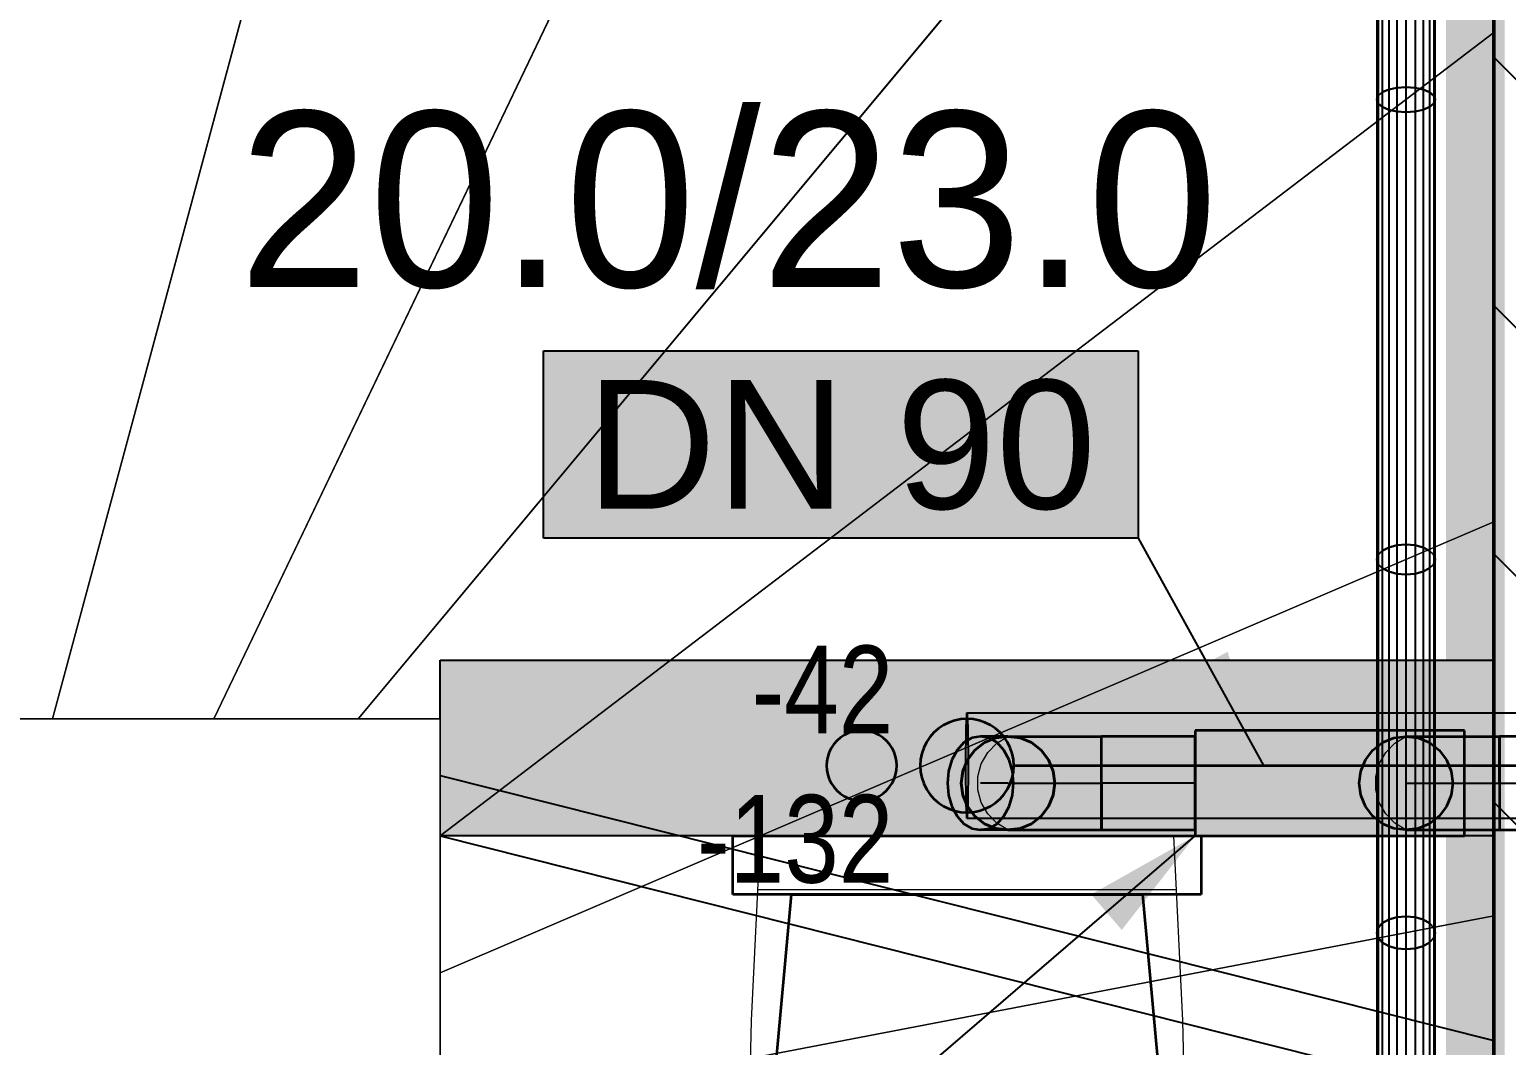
# Model space of a CAD drawing. Extents: x 0 to 756, y -25 to 420.
# Drawn here: x 231.59 to 256.82, y 93.5 to 110.85 of the extents above; entities that cross this region are included whole.
import ezdxf
from ezdxf.lldxf.tags import DXFTag

# ---------------------------------------------------------------- set-up
doc = ezdxf.new("R2010")
doc.units = 0
doc.linetypes.add('_Hiddenline_', pattern=[3, 2, -1])
doc.layers.get('0').update_dxf_attribs({"lineweight": 25})
for name, color, linetype, lineweight in [('A_Innenwand', 7, 'Continuous', 25), ('DESIGN', 7, 'Continuous', 18), ('L_Text', 7, 'Continuous', 25), ('SANIT_R', 7, 'Continuous', 25), ('Standard', 7, 'Continuous', 25), ('TREPPE', 7, 'Continuous', 13), ('WAND_HOLZ_NICHT_TRAGEND', 7, 'Continuous', 13), ('X_Text', 7, 'Continuous', 25)]:
    doc.layers.add(name, color=color, linetype=linetype, lineweight=lineweight)
for name, color, linetype, lineweight, true_color in [('BOLZEN', 7, 'Continuous', 25, 0xcc0000), ('H_Heizung', 1, 'Continuous', 25, 0xff0000), ('L_Abluft', 2, 'Continuous', 35, 0xffff00), ('L_Fortluft', 7, 'Continuous', 35, 0x993300), ('L_Zuluft', 6, 'Continuous', 35, 0xff00ff), ('S_Einrichtung', 7, 'Continuous', 35, 0x9dff9d), ('S_Kaltwasser', 3, 'Continuous', 35, 0x00ff00), ('S_Schmutzwasser', 7, 'Continuous', 35, 0x808040)]:
    doc.layers.add(name, color=color, linetype=linetype, lineweight=lineweight, true_color=true_color)
doc.styles.get("Standard").update_dxf_attribs({"font": 'arial.ttf'})
tags = doc.linetypes.add('STRICHPUNKT2', pattern=[12.7, 6.35, -3.175, 0, -3.175]).pattern_tags.tags
tags[10:11] = [DXFTag(74, 4), DXFTag(75, 0), DXFTag(340, '0'), DXFTag(46, 0.0), DXFTag(50, 0.0), DXFTag(44, 0.0), DXFTag(45, 0.0)]
tags[8:9] = [DXFTag(74, 4), DXFTag(75, 0), DXFTag(340, '0'), DXFTag(46, 0.0), DXFTag(50, 0.0), DXFTag(44, 0.0), DXFTag(45, 0.0)]
tags[6:7] = [DXFTag(74, 4), DXFTag(75, 0), DXFTag(340, '0'), DXFTag(46, 0.0), DXFTag(50, 0.0), DXFTag(44, 0.0), DXFTag(45, 0.0)]
tags[4:5] = [DXFTag(74, 4), DXFTag(75, 0), DXFTag(340, '0'), DXFTag(46, 0.0), DXFTag(50, 0.0), DXFTag(44, 0.0), DXFTag(45, 0.0)]

# ---------------------------------------------------------------- blocks, each defined once
blk = doc.blocks.new('Referenz-A0T78P30OY')
at = {"layer": 'BOLZEN', "color": 0, "lineweight": -2}
for p, q in [((238.607, 99.078), (238.607, 100.078)), ((238.607, 100.078), (256.607, 100.078)), ((256.607, 100.078), (256.607, 97.078)), ((256.607, 97.078), (238.607, 97.078))]:
    blk.add_line(p, q, dxfattribs=at)
at = {"layer": 'DESIGN', "color": 0, "lineweight": -2}
for points in [[(244.079, 97.078), (238.607, 97.078), (238.607, 100.078)], [(244.079, 97.078), (244.079, 100.078), (238.607, 100.078)], [(244.079, 100.078), (238.607, 100.078), (238.607, 100.078)], [(247.553, 97.078), (244.079, 97.078), (244.079, 100.078)], [(247.553, 97.078), (247.553, 100.078), (244.079, 100.078)], [(247.553, 100.078), (244.079, 100.078), (244.079, 100.078)], [(247.553, 97.078), (247.607, 97.078), (247.553, 100.078)], [(247.607, 97.078), (247.607, 100.078), (247.553, 100.078)], [(247.607, 100.078), (247.553, 100.078), (247.553, 100.078)], [(256.607, 97.078), (247.607, 97.078), (247.607, 100.078)], [(256.607, 97.078), (256.607, 100.078), (247.607, 100.078)], [(256.607, 100.078), (247.607, 100.078), (247.607, 100.078)], [(238.607, 97.078), (244.079, 97.078), (238.607, 97.078)], [(247.553, 97.078), (247.553, 97.078), (244.079, 97.078)], [(256.607, 97.078), (256.607, 97.078), (247.607, 97.078)]]:
    blk.add_solid(points, dxfattribs=at)
at = {"layer": 'SANIT_R', "color": 0, "lineweight": 13}
for p, q in [((243.927, 93.922), (244.079, 97.078)), ((251.135, 97.078), (244.079, 97.078)), ((251.135, 97.078), (251.288, 93.922)), ((244.035, 96.159), (245.969, 96.16)), ((245.969, 96.16), (247.607, 96.16)), ((247.607, 96.16), (249.245, 96.16)), ((249.245, 96.16), (251.179, 96.159)), ((243.847, 91.049), (243.927, 93.922)), ((251.288, 93.922), (251.367, 91.049))]:
    blk.add_line(p, q, dxfattribs=at)
at = {"layer": 'Standard', "color": 0, "lineweight": -2}
for p, q in [((254.813, 113.81), (254.813, 109.831)), ((254.953, 113.837), (254.953, 109.861)), ((255.107, 113.846), (255.107, 109.871)), ((255.262, 113.837), (255.262, 109.861)), ((255.401, 113.81), (255.401, 109.831)), ((254.607, 113.655), (254.607, 109.658)), ((254.632, 113.714), (254.632, 109.724)), ((254.632, 113.596), (254.632, 109.592)), ((254.703, 113.767), (254.703, 109.783)), ((255.512, 113.767), (255.512, 109.783)), ((255.583, 113.714), (255.583, 109.724)), ((255.583, 113.596), (255.583, 109.592)), ((255.607, 109.658), (255.607, 113.655)), ((254.703, 113.543), (254.703, 109.533)), ((254.813, 113.5), (254.813, 109.485)), ((254.953, 113.473), (254.953, 109.455)), ((255.107, 113.464), (255.107, 109.445)), ((255.262, 113.473), (255.262, 109.455)), ((255.401, 113.5), (255.401, 109.485)), ((255.512, 113.543), (255.512, 109.533)), ((254.632, 109.724), (254.703, 109.783)), ((254.703, 109.783), (254.632, 109.724)), ((254.703, 109.783), (254.813, 109.831)), ((254.813, 109.831), (254.703, 109.783)), ((254.703, 109.783), (254.703, 101.95)), ((254.813, 109.831), (254.953, 109.861)), ((254.953, 109.861), (254.813, 109.831)), ((254.813, 109.831), (254.813, 102.007)), ((254.953, 109.861), (255.107, 109.871)), ((255.107, 109.871), (254.953, 109.861)), ((254.953, 109.861), (254.953, 102.043)), ((255.107, 109.871), (255.262, 109.861)), ((255.107, 109.871), (255.107, 102.055)), ((255.262, 109.861), (255.107, 109.871)), ((255.262, 109.861), (255.401, 109.831)), ((255.262, 109.861), (255.262, 102.043)), ((255.401, 109.831), (255.262, 109.861)), ((255.401, 109.831), (255.512, 109.783)), ((255.401, 109.831), (255.401, 102.007)), ((255.512, 109.783), (255.401, 109.831)), ((255.512, 109.783), (255.583, 109.724)), ((255.512, 109.783), (255.512, 101.95)), ((255.583, 109.724), (255.512, 109.783)), ((254.607, 109.658), (254.632, 109.724)), ((254.632, 109.724), (254.607, 109.658)), ((254.607, 109.658), (254.632, 109.592)), ((254.607, 109.658), (254.607, 101.8)), ((254.632, 109.592), (254.607, 109.658)), ((254.632, 109.724), (254.632, 101.879)), ((254.632, 109.592), (254.703, 109.533)), ((254.703, 109.533), (254.632, 109.592)), ((254.632, 109.592), (254.632, 101.721)), ((254.703, 109.533), (254.813, 109.485)), ((254.813, 109.485), (254.703, 109.533)), ((254.703, 109.533), (254.703, 101.65)), ((255.401, 109.485), (255.512, 109.533)), ((255.512, 109.533), (255.401, 109.485)), ((255.512, 109.533), (255.583, 109.592)), ((255.583, 109.592), (255.512, 109.533)), ((255.512, 109.533), (255.512, 101.65)), ((255.583, 109.724), (255.607, 109.658)), ((255.583, 109.724), (255.583, 101.879)), ((255.607, 109.658), (255.583, 109.724)), ((255.583, 109.592), (255.607, 109.658)), ((255.607, 109.658), (255.583, 109.592)), ((255.583, 109.592), (255.583, 101.721)), ((255.607, 101.8), (255.607, 109.658)), ((254.813, 109.485), (254.953, 109.455)), ((254.953, 109.455), (254.813, 109.485)), ((254.813, 109.485), (254.813, 101.594)), ((254.953, 109.455), (255.107, 109.445)), ((255.107, 109.445), (254.953, 109.455)), ((254.953, 109.455), (254.953, 101.557)), ((255.107, 109.445), (255.262, 109.455)), ((255.262, 109.455), (255.107, 109.445)), ((255.107, 109.445), (255.107, 101.545)), ((255.262, 109.455), (255.401, 109.485)), ((255.401, 109.485), (255.262, 109.455)), ((255.262, 109.455), (255.262, 101.557)), ((255.401, 109.485), (255.401, 101.594)), ((254.632, 101.879), (254.703, 101.95)), ((254.703, 101.95), (254.632, 101.879)), ((254.703, 101.95), (254.813, 102.007)), ((254.813, 102.007), (254.703, 101.95)), ((254.703, 101.95), (254.703, 95.587)), ((254.813, 102.007), (254.953, 102.043)), ((254.953, 102.043), (254.813, 102.007)), ((254.813, 102.007), (254.813, 95.649)), ((254.953, 102.043), (255.107, 102.055)), ((255.107, 102.055), (254.953, 102.043)), ((254.953, 102.043), (254.953, 95.688)), ((255.107, 102.055), (255.262, 102.043)), ((255.107, 102.055), (255.107, 95.702)), ((255.262, 102.043), (255.107, 102.055)), ((255.262, 102.043), (255.401, 102.007)), ((255.262, 102.043), (255.262, 95.688)), ((255.401, 102.007), (255.262, 102.043)), ((255.401, 102.007), (255.512, 101.95)), ((255.401, 102.007), (255.401, 95.649)), ((255.512, 101.95), (255.401, 102.007)), ((255.512, 101.95), (255.583, 101.879)), ((255.512, 101.95), (255.512, 95.587)), ((255.583, 101.879), (255.512, 101.95)), ((254.607, 101.8), (254.632, 101.879)), ((254.632, 101.879), (254.607, 101.8)), ((254.607, 101.8), (254.632, 101.721)), ((254.607, 101.8), (254.607, 95.422)), ((254.632, 101.721), (254.607, 101.8)), ((254.632, 101.879), (254.632, 95.508)), ((254.632, 101.721), (254.703, 101.65)), ((254.703, 101.65), (254.632, 101.721)), ((254.632, 101.721), (254.632, 95.335)), ((255.512, 101.65), (255.583, 101.721)), ((255.583, 101.721), (255.512, 101.65)), ((255.583, 101.879), (255.607, 101.8)), ((255.583, 101.879), (255.583, 95.508)), ((255.607, 101.8), (255.583, 101.879)), ((255.583, 101.721), (255.607, 101.8)), ((255.607, 101.8), (255.583, 101.721)), ((255.583, 101.721), (255.583, 95.335)), ((255.607, 95.422), (255.607, 101.8)), ((254.703, 101.65), (254.813, 101.594)), ((254.813, 101.594), (254.703, 101.65)), ((254.703, 101.65), (254.703, 95.257)), ((254.813, 101.594), (254.953, 101.557)), ((254.953, 101.557), (254.813, 101.594)), ((254.813, 101.594), (254.813, 95.195)), ((254.953, 101.557), (255.107, 101.545)), ((255.107, 101.545), (254.953, 101.557)), ((254.953, 101.557), (254.953, 95.155)), ((255.107, 101.545), (255.262, 101.557)), ((255.262, 101.557), (255.107, 101.545)), ((255.107, 101.545), (255.107, 95.141)), ((255.262, 101.557), (255.401, 101.594)), ((255.401, 101.594), (255.262, 101.557)), ((255.262, 101.557), (255.262, 95.155)), ((255.401, 101.594), (255.512, 101.65)), ((255.512, 101.65), (255.401, 101.594)), ((255.401, 101.594), (255.401, 95.195)), ((255.512, 101.65), (255.512, 95.257)), ((254.703, 95.587), (254.813, 95.649)), ((254.813, 95.649), (254.703, 95.587)), ((254.813, 95.649), (254.953, 95.688)), ((254.953, 95.688), (254.813, 95.649)), ((254.813, 95.649), (254.813, 89.64)), ((254.953, 95.688), (255.107, 95.702)), ((255.107, 95.702), (254.953, 95.688)), ((254.953, 95.688), (254.953, 89.684)), ((255.107, 95.702), (255.262, 95.688)), ((255.107, 95.702), (255.107, 89.7)), ((255.262, 95.688), (255.107, 95.702)), ((255.262, 95.688), (255.401, 95.649)), ((255.262, 95.688), (255.262, 89.684)), ((255.401, 95.649), (255.262, 95.688)), ((255.401, 95.649), (255.512, 95.587)), ((255.401, 95.649), (255.401, 89.64)), ((255.512, 95.587), (255.401, 95.649)), ((254.607, 95.422), (254.632, 95.508)), ((254.632, 95.508), (254.607, 95.422)), ((254.607, 95.422), (254.632, 95.335)), ((254.607, 95.422), (254.607, 89.386)), ((254.632, 95.335), (254.607, 95.422)), ((254.632, 95.508), (254.703, 95.587)), ((254.703, 95.587), (254.632, 95.508)), ((254.632, 95.508), (254.632, 89.483)), ((254.703, 95.587), (254.703, 89.57)), ((255.512, 95.587), (255.583, 95.508)), ((255.512, 95.587), (255.512, 89.57)), ((255.583, 95.508), (255.512, 95.587)), ((255.583, 95.508), (255.607, 95.422)), ((255.583, 95.508), (255.583, 89.483)), ((255.607, 95.422), (255.583, 95.508)), ((255.583, 95.335), (255.607, 95.422)), ((255.607, 95.422), (255.583, 95.335)), ((255.607, 89.386), (255.607, 95.422)), ((254.632, 95.335), (254.703, 95.257)), ((254.703, 95.257), (254.632, 95.335)), ((254.632, 95.335), (254.632, 89.289)), ((254.703, 95.257), (254.813, 95.195)), ((254.813, 95.195), (254.703, 95.257)), ((254.703, 95.257), (254.703, 89.201)), ((254.813, 95.195), (254.953, 95.155)), ((254.953, 95.155), (254.813, 95.195)), ((254.813, 95.195), (254.813, 89.132)), ((254.953, 95.155), (255.107, 95.141)), ((255.107, 95.141), (254.953, 95.155)), ((254.953, 95.155), (254.953, 89.087)), ((255.107, 95.141), (255.262, 95.155)), ((255.262, 95.155), (255.107, 95.141)), ((255.107, 95.141), (255.107, 89.072)), ((255.262, 95.155), (255.401, 95.195)), ((255.401, 95.195), (255.262, 95.155)), ((255.262, 95.155), (255.262, 89.087)), ((255.401, 95.195), (255.512, 95.257)), ((255.512, 95.257), (255.401, 95.195)), ((255.401, 95.195), (255.401, 89.132)), ((255.512, 95.257), (255.583, 95.335)), ((255.583, 95.335), (255.512, 95.257)), ((255.512, 95.257), (255.512, 89.201)), ((255.583, 95.335), (255.583, 89.289))]:
    blk.add_line(p, q, dxfattribs=at)
at = {"layer": 'TREPPE', "color": 0}
for p, q in [((236.834, 117.078), (231.981, 99.078)), ((231.981, 99.078), (236.834, 117.078)), ((231.981, 99.078), (236.834, 117.078)), ((236.834, 117.078), (231.981, 99.078)), ((243.359, 117.078), (234.74, 99.078)), ((234.74, 99.078), (243.359, 117.078)), ((234.74, 99.078), (243.359, 117.078)), ((243.359, 117.078), (234.74, 99.078)), ((252.212, 117.078), (237.207, 99.078)), ((237.207, 99.078), (252.212, 117.078)), ((237.207, 99.078), (252.212, 117.078)), ((252.212, 117.078), (237.207, 99.078)), ((256.607, 110.802), (256.607, 117.078)), ((256.607, 117.078), (256.607, 110.802)), ((256.607, 110.802), (238.607, 97.078)), ((238.607, 97.078), (256.607, 110.802)), ((238.607, 97.078), (256.607, 110.802)), ((256.607, 110.802), (238.607, 97.078)), ((256.607, 102.442), (256.607, 110.802)), ((256.607, 110.802), (256.607, 102.442)), ((256.607, 110.802), (256.607, 110.802)), ((256.607, 110.802), (256.607, 110.802)), ((256.607, 102.442), (238.607, 94.74)), ((238.607, 94.74), (256.607, 102.442)), ((238.607, 94.74), (256.607, 102.442)), ((256.607, 102.442), (238.607, 94.74)), ((256.607, 95.709), (256.607, 102.442)), ((256.607, 102.442), (256.607, 95.709)), ((256.607, 102.442), (256.607, 102.442)), ((256.607, 102.442), (256.607, 102.442)), ((228.71, 99.078), (231.981, 99.078)), ((231.981, 99.078), (228.71, 99.078)), ((231.981, 99.078), (234.74, 99.078)), ((234.74, 99.078), (231.981, 99.078)), ((231.981, 99.078), (231.981, 99.078)), ((231.981, 99.078), (231.981, 99.078)), ((234.74, 99.078), (237.207, 99.078)), ((237.207, 99.078), (234.74, 99.078)), ((234.74, 99.078), (234.74, 99.078)), ((234.74, 99.078), (234.74, 99.078)), ((237.207, 99.078), (238.607, 99.078)), ((238.607, 99.078), (237.207, 99.078)), ((237.207, 99.078), (237.207, 99.078)), ((237.207, 99.078), (237.207, 99.078)), ((238.607, 99.078), (238.607, 97.078)), ((238.607, 97.078), (238.607, 99.078)), ((238.607, 99.078), (238.607, 99.078)), ((238.607, 97.078), (238.607, 94.74)), ((238.607, 94.74), (238.607, 97.078)), ((238.607, 97.078), (238.607, 97.078)), ((238.607, 97.078), (238.607, 97.078)), ((256.607, 95.709), (238.607, 92.263)), ((238.607, 92.263), (256.607, 95.709)), ((238.607, 92.263), (256.607, 95.709)), ((256.607, 95.709), (238.607, 92.263)), ((256.607, 89.386), (256.607, 95.709)), ((256.607, 95.709), (256.607, 89.386)), ((256.607, 95.709), (256.607, 95.709)), ((256.607, 95.709), (256.607, 95.709)), ((238.607, 94.74), (238.607, 92.263)), ((238.607, 92.263), (238.607, 94.74)), ((238.607, 94.74), (238.607, 94.74)), ((238.607, 94.74), (238.607, 94.74))]:
    blk.add_line(p, q, dxfattribs=at)
at = {"layer": 'TREPPE', "color": 0, "lineweight": -2}
for p, q in [((238.607, 98.109), (256.607, 93.579)), ((238.607, 97.078), (256.607, 92.547))]:
    blk.add_line(p, q, dxfattribs=at)
at = {"layer": 'WAND_HOLZ_NICHT_TRAGEND', "color": 0, "lineweight": 50}
for p, q in [((256.607, 117.078), (256.607, 30.521)), ((256.607, 30.521), (256.607, 117.078))]:
    blk.add_line(p, q, dxfattribs=at)
at = {"layer": 'Standard', "color": 0, "lineweight": -2, "insert": (235.161, 109.456), "char_height": 3, "attachment_point": 1}
blk.add_mtext('{\\fPosterama Text Light;20.0/23.0}', dxfattribs=at)
blk = doc.blocks.new('Wand-A0T78P4SOY', base_point=(256.607, 30.521))
at = {"color": 0, "linetype": 'ByBlock', "lineweight": -2, "ltscale": 0.25}
blk.add_line((256.607, 30.521), (256.607, 117.078), dxfattribs=at)
at = {"color": 0, "lineweight": -2}
for p, q in [((260.607, 106.381), (256.607, 110.381)), ((260.607, 102.138), (256.607, 106.138)), ((260.607, 97.895), (256.607, 101.895)), ((260.607, 93.653), (256.607, 97.653))]:
    blk.add_line(p, q, dxfattribs=at)
blk = doc.blocks.new('Bogen-A0T78P5KOY', base_point=(247.507, 97.178))
at = {"color": 0, "linetype": 'ByBlock', "lineweight": -2, "ltscale": 0.35}
for p, q in [((247.742, 98.544), (247.907, 98.671)), ((247.907, 98.671), (248.1, 98.751)), ((248.1, 98.751), (248.307, 98.778)), ((248.307, 98.778), (248.514, 98.751)), ((248.307, 98.778), (248.362, 98.778)), ((248.362, 98.778), (248.522, 98.778)), ((248.514, 98.751), (248.707, 98.671)), ((248.522, 98.778), (248.776, 98.778)), ((248.707, 98.671), (248.873, 98.544)), ((248.776, 98.778), (249.107, 98.778)), ((249.107, 98.778), (249.493, 98.778)), ((249.493, 98.778), (249.907, 98.778)), ((249.907, 98.751), (249.907, 98.778)), ((249.907, 98.671), (249.907, 98.751)), ((249.907, 98.544), (249.907, 98.671)), ((247.614, 98.378), (247.742, 98.544)), ((248.873, 98.544), (249, 98.378)), ((249.907, 98.378), (249.907, 98.544)), ((247.507, 97.978), (247.534, 98.185)), ((247.534, 98.185), (247.614, 98.378)), ((249, 98.378), (249.08, 98.185)), ((249.08, 98.185), (249.107, 97.978)), ((249.907, 98.185), (249.907, 98.378)), ((249.907, 97.978), (249.907, 98.185)), ((247.534, 97.771), (247.507, 97.978)), ((249.107, 97.978), (249.08, 97.771)), ((249.907, 97.978), (249.907, 97.771)), ((247.614, 97.578), (247.534, 97.771)), ((249.08, 97.771), (249, 97.578)), ((249.907, 97.771), (249.907, 97.578)), ((247.742, 97.412), (247.614, 97.578)), ((247.907, 97.285), (247.742, 97.412)), ((248.873, 97.412), (248.707, 97.285)), ((249, 97.578), (248.873, 97.412)), ((249.907, 97.578), (249.907, 97.412)), ((249.907, 97.412), (249.907, 97.285)), ((248.1, 97.205), (247.907, 97.285)), ((248.307, 97.178), (248.1, 97.205)), ((248.514, 97.205), (248.307, 97.178)), ((248.307, 97.178), (248.362, 97.178)), ((248.362, 97.178), (248.522, 97.178)), ((248.707, 97.285), (248.514, 97.205)), ((248.522, 97.178), (248.776, 97.178)), ((248.776, 97.178), (249.107, 97.178)), ((249.107, 97.178), (249.493, 97.178)), ((249.493, 97.178), (249.907, 97.178)), ((249.907, 97.285), (249.907, 97.205)), ((249.907, 97.205), (249.907, 97.178))]:
    blk.add_line(p, q, dxfattribs=at)
at = {"color": 0, "linetype": '_Hiddenline_', "lineweight": 18}
for p, q in [((248.116, 98.662), (248.307, 98.778)), ((247.851, 98.306), (247.961, 98.501)), ((247.961, 98.501), (248.116, 98.662)), ((247.794, 98.09), (247.851, 98.306)), ((247.794, 97.866), (247.794, 98.09)), ((247.851, 97.65), (247.794, 97.866)), ((247.961, 97.455), (247.851, 97.65)), ((248.116, 97.294), (247.961, 97.455)), ((248.307, 97.178), (248.116, 97.294))]:
    blk.add_line(p, q, dxfattribs=at)
at = {"color": 0, "linetype": 'STRICHPUNKT2', "lineweight": 25, "ltscale": 0.25}
for p, q in [((248.307, 97.978), (248.362, 97.978)), ((248.362, 97.978), (248.522, 97.978)), ((248.522, 97.978), (248.776, 97.978)), ((248.776, 97.978), (249.107, 97.978)), ((249.107, 97.978), (249.493, 97.978)), ((249.493, 97.978), (249.907, 97.978))]:
    blk.add_line(p, q, dxfattribs=at)
blk = doc.blocks.new('Bogen-A0T78P5MOY', base_point=(247.273, 97.178))
at = {"color": 0, "linetype": 'ByBlock', "lineweight": -2, "ltscale": 0.35}
for p, q in [((247.556, 98.671), (247.439, 98.544)), ((247.692, 98.751), (247.556, 98.671)), ((247.839, 98.778), (247.692, 98.751)), ((247.907, 98.671), (247.742, 98.544)), ((247.985, 98.751), (247.839, 98.778)), ((248.093, 98.778), (247.839, 98.778)), ((248.1, 98.751), (247.907, 98.671)), ((248.121, 98.671), (247.985, 98.751)), ((248.253, 98.778), (248.093, 98.778)), ((248.307, 98.778), (248.1, 98.751)), ((248.239, 98.544), (248.121, 98.671)), ((248.307, 98.778), (248.253, 98.778)), ((248.514, 98.751), (248.307, 98.778)), ((248.707, 98.671), (248.514, 98.751)), ((248.873, 98.544), (248.707, 98.671)), ((247.439, 98.544), (247.349, 98.378)), ((247.742, 98.544), (247.614, 98.378)), ((248.328, 98.378), (248.239, 98.544)), ((249, 98.378), (248.873, 98.544)), ((247.292, 98.185), (247.273, 97.978)), ((247.349, 98.378), (247.292, 98.185)), ((247.534, 98.185), (247.507, 97.978)), ((247.614, 98.378), (247.534, 98.185)), ((248.385, 98.185), (248.328, 98.378)), ((248.404, 97.978), (248.385, 98.185)), ((249.08, 98.185), (249, 98.378)), ((249.107, 97.978), (249.08, 98.185)), ((247.273, 97.978), (247.292, 97.771)), ((247.507, 97.978), (247.534, 97.771)), ((248.385, 97.771), (248.404, 97.978)), ((249.08, 97.771), (249.107, 97.978)), ((247.292, 97.771), (247.349, 97.578)), ((247.534, 97.771), (247.614, 97.578)), ((248.328, 97.578), (248.385, 97.771)), ((249, 97.578), (249.08, 97.771)), ((247.349, 97.578), (247.439, 97.412)), ((247.439, 97.412), (247.556, 97.285)), ((247.614, 97.578), (247.742, 97.412)), ((247.742, 97.412), (247.907, 97.285)), ((248.121, 97.285), (248.239, 97.412)), ((248.239, 97.412), (248.328, 97.578)), ((248.707, 97.285), (248.873, 97.412)), ((248.873, 97.412), (249, 97.578)), ((247.556, 97.285), (247.692, 97.205)), ((247.692, 97.205), (247.839, 97.178)), ((247.839, 97.178), (247.985, 97.205)), ((248.093, 97.178), (247.839, 97.178)), ((247.907, 97.285), (248.1, 97.205)), ((247.985, 97.205), (248.121, 97.285)), ((248.253, 97.178), (248.093, 97.178)), ((248.1, 97.205), (248.307, 97.178)), ((248.307, 97.178), (248.253, 97.178)), ((248.307, 97.178), (248.514, 97.205)), ((248.514, 97.205), (248.707, 97.285))]:
    blk.add_line(p, q, dxfattribs=at)
at = {"color": 0, "linetype": 'STRICHPUNKT2', "lineweight": 25, "ltscale": 0.25}
for p, q in [((248.093, 97.978), (247.839, 97.978)), ((248.253, 97.978), (248.093, 97.978)), ((248.307, 97.978), (248.253, 97.978))]:
    blk.add_line(p, q, dxfattribs=at)
blk = doc.blocks.new('Abluftventilator-A0T78P5OOY', base_point=(251.507, 97.078))
at = {"color": 0, "linetype": 'ByBlock', "lineweight": -2, "ltscale": 0.35}
for p, q in [((256.107, 98.878), (251.507, 98.878)), ((251.507, 98.878), (251.507, 97.078)), ((256.107, 97.078), (256.107, 98.878)), ((251.507, 97.078), (256.107, 97.078))]:
    blk.add_line(p, q, dxfattribs=at)
blk = doc.blocks.new('Geräteanschluss Rund-A0T78P5QOY', base_point=(254.307, 97.178))
at = {"color": 0, "linetype": 'ByBlock', "lineweight": -2, "ltscale": 0.35}
for p, q in [((254.542, 98.544), (254.707, 98.671)), ((254.707, 98.671), (254.9, 98.751)), ((254.9, 98.751), (255.107, 98.778)), ((255.107, 98.778), (255.314, 98.751)), ((255.314, 98.751), (255.507, 98.671)), ((255.507, 98.671), (255.673, 98.544)), ((254.414, 98.378), (254.542, 98.544)), ((255.673, 98.544), (255.8, 98.378)), ((254.307, 97.978), (254.334, 98.185)), ((254.334, 98.185), (254.414, 98.378)), ((255.8, 98.378), (255.88, 98.185)), ((255.88, 98.185), (255.907, 97.978)), ((254.334, 97.771), (254.307, 97.978)), ((255.907, 97.978), (255.88, 97.771)), ((254.414, 97.578), (254.334, 97.771)), ((255.88, 97.771), (255.8, 97.578)), ((254.542, 97.412), (254.414, 97.578)), ((254.707, 97.285), (254.542, 97.412)), ((255.673, 97.412), (255.507, 97.285)), ((255.8, 97.578), (255.673, 97.412)), ((254.9, 97.205), (254.707, 97.285)), ((255.107, 97.178), (254.9, 97.205)), ((255.314, 97.205), (255.107, 97.178)), ((255.507, 97.285), (255.314, 97.205))]:
    blk.add_line(p, q, dxfattribs=at)
at = {"color": 0, "linetype": '_Hiddenline_', "lineweight": 18}
for p, q in [((254.916, 98.662), (255.107, 98.778)), ((254.651, 98.306), (254.761, 98.501)), ((254.761, 98.501), (254.916, 98.662)), ((254.594, 98.09), (254.651, 98.306)), ((254.594, 97.866), (254.594, 98.09)), ((254.651, 97.65), (254.594, 97.866)), ((254.761, 97.455), (254.651, 97.65)), ((254.916, 97.294), (254.761, 97.455)), ((255.107, 97.178), (254.916, 97.294))]:
    blk.add_line(p, q, dxfattribs=at)
at = {"color": 0, "linetype": 'STRICHPUNKT2', "lineweight": 25, "ltscale": 0.25}
blk.add_line((255.107, 97.978), (255.107, 97.978), dxfattribs=at)
blk = doc.blocks.new('Bauteilbeschriftung-A0T78P5SOY', base_point=(197.675, 70.396))
at = {"color": 0, "linetype": 'ByBlock', "lineweight": -2, "ltscale": 0.25}
blk.add_line((232.701, 80.896), (251.507, 97.078), dxfattribs=at)
for points in [[(250.725, 96.077), (249.73, 96.077), (251.507, 97.078)], [(250.252, 95.47), (250.725, 96.077), (249.73, 96.077)]]:
    blk.add_solid(points, dxfattribs=at)
blk = doc.blocks.new('Geräteanschluss Rund-A0T78P5UOY', base_point=(249.907, 97.178))
at = {"color": 0, "linetype": 'ByBlock', "lineweight": -2, "ltscale": 0.35}
for p, q in [((251.507, 98.778), (249.907, 98.778)), ((249.907, 98.309), (249.907, 98.778)), ((251.507, 98.309), (251.507, 98.778)), ((249.907, 97.646), (249.907, 98.309)), ((251.507, 97.646), (251.507, 98.309)), ((249.907, 97.178), (249.907, 97.646)), ((251.507, 97.178), (251.507, 97.646)), ((249.907, 97.178), (251.507, 97.178))]:
    blk.add_line(p, q, dxfattribs=at)
at = {"color": 0, "linetype": 'STRICHPUNKT2', "lineweight": 25, "ltscale": 0.25}
blk.add_line((251.507, 97.978), (249.907, 97.978), dxfattribs=at)
blk = doc.blocks.new('Bogen-A0T78P5WOY', base_point=(254.307, 97.178))
at = {"color": 0, "linetype": 'ByBlock', "lineweight": -2, "ltscale": 0.35}
for p, q in [((254.542, 98.544), (254.707, 98.671)), ((254.707, 98.671), (254.9, 98.751)), ((254.9, 98.751), (255.107, 98.778)), ((255.107, 98.778), (255.314, 98.751)), ((255.107, 98.778), (255.162, 98.778)), ((255.162, 98.778), (255.322, 98.778)), ((255.314, 98.751), (255.507, 98.671)), ((255.322, 98.778), (255.576, 98.778)), ((255.507, 98.671), (255.673, 98.544)), ((255.576, 98.778), (255.907, 98.778)), ((255.907, 98.778), (256.293, 98.778)), ((256.293, 98.778), (256.707, 98.778)), ((256.707, 98.751), (256.707, 98.778)), ((256.707, 98.671), (256.707, 98.751)), ((256.707, 98.544), (256.707, 98.671)), ((254.414, 98.378), (254.542, 98.544)), ((255.673, 98.544), (255.8, 98.378)), ((256.707, 98.378), (256.707, 98.544)), ((254.307, 97.978), (254.334, 98.185)), ((254.334, 98.185), (254.414, 98.378)), ((255.8, 98.378), (255.88, 98.185)), ((255.88, 98.185), (255.907, 97.978)), ((256.707, 98.185), (256.707, 98.378)), ((256.707, 97.978), (256.707, 98.185)), ((254.334, 97.771), (254.307, 97.978)), ((255.907, 97.978), (255.88, 97.771)), ((256.707, 97.978), (256.707, 97.771)), ((254.414, 97.578), (254.334, 97.771)), ((255.88, 97.771), (255.8, 97.578)), ((256.707, 97.771), (256.707, 97.578)), ((254.542, 97.412), (254.414, 97.578)), ((254.707, 97.285), (254.542, 97.412)), ((255.673, 97.412), (255.507, 97.285)), ((255.8, 97.578), (255.673, 97.412)), ((256.707, 97.578), (256.707, 97.412)), ((256.707, 97.412), (256.707, 97.285)), ((254.9, 97.205), (254.707, 97.285)), ((255.107, 97.178), (254.9, 97.205)), ((255.314, 97.205), (255.107, 97.178)), ((255.107, 97.178), (255.162, 97.178)), ((255.162, 97.178), (255.322, 97.178)), ((255.507, 97.285), (255.314, 97.205)), ((255.322, 97.178), (255.576, 97.178)), ((255.576, 97.178), (255.907, 97.178)), ((255.907, 97.178), (256.293, 97.178)), ((256.293, 97.178), (256.707, 97.178)), ((256.707, 97.285), (256.707, 97.205)), ((256.707, 97.205), (256.707, 97.178))]:
    blk.add_line(p, q, dxfattribs=at)
at = {"color": 0, "linetype": '_Hiddenline_', "lineweight": 18}
for p, q in [((254.916, 98.662), (255.107, 98.778)), ((254.651, 98.306), (254.761, 98.501)), ((254.761, 98.501), (254.916, 98.662)), ((254.594, 98.09), (254.651, 98.306)), ((254.594, 97.866), (254.594, 98.09)), ((254.651, 97.65), (254.594, 97.866)), ((254.761, 97.455), (254.651, 97.65)), ((254.916, 97.294), (254.761, 97.455)), ((255.107, 97.178), (254.916, 97.294))]:
    blk.add_line(p, q, dxfattribs=at)
at = {"color": 0, "linetype": 'STRICHPUNKT2', "lineweight": 25, "ltscale": 0.25}
for p, q in [((255.107, 97.978), (255.162, 97.978)), ((255.162, 97.978), (255.322, 97.978)), ((255.322, 97.978), (255.576, 97.978)), ((255.576, 97.978), (255.907, 97.978)), ((255.907, 97.978), (256.293, 97.978)), ((256.293, 97.978), (256.707, 97.978))]:
    blk.add_line(p, q, dxfattribs=at)
blk = doc.blocks.new('Abzweigstück 90°-A0T78P5YOY', base_point=(256.707, 96.278))
at = {"color": 0, "linetype": 'ByBlock', "lineweight": -2, "ltscale": 0.35}
for p, q in [((260.507, 98.778), (256.707, 98.778)), ((256.707, 98.778), (256.707, 98.309)), ((260.507, 98.778), (260.507, 98.309)), ((256.707, 98.309), (256.707, 97.646)), ((260.507, 98.309), (260.507, 97.646)), ((257.157, 97.978), (260.057, 97.978)), ((257.157, 97.978), (257.157, 97.178)), ((257.157, 97.978), (257.157, 97.771)), ((260.057, 97.978), (260.057, 97.178)), ((260.057, 97.978), (260.057, 97.771)), ((257.157, 97.771), (257.157, 97.578)), ((260.057, 97.771), (260.057, 97.578)), ((256.707, 97.646), (256.707, 97.178)), ((257.157, 97.578), (257.157, 97.412)), ((257.157, 97.412), (257.157, 97.285)), ((260.057, 97.578), (260.057, 97.412)), ((260.057, 97.412), (260.057, 97.285)), ((260.507, 97.646), (260.507, 97.178)), ((256.707, 97.178), (260.507, 97.178)), ((257.157, 97.285), (257.157, 97.205)), ((257.157, 97.205), (257.157, 97.178)), ((257.607, 96.278), (257.157, 97.178)), ((258.607, 96.278), (257.157, 97.178)), ((257.157, 97.178), (260.057, 97.178)), ((258.607, 96.278), (260.057, 97.178)), ((259.607, 96.278), (260.057, 97.178)), ((260.057, 97.285), (260.057, 97.205)), ((260.057, 97.205), (260.057, 97.178)), ((257.741, 96.278), (257.607, 96.278)), ((257.741, 96.278), (258.107, 96.278)), ((258.107, 96.278), (258.607, 96.278)), ((258.607, 96.278), (259.107, 96.278)), ((259.107, 96.278), (259.473, 96.278)), ((259.473, 96.278), (259.607, 96.278))]:
    blk.add_line(p, q, dxfattribs=at)
at = {"color": 0, "linetype": 'STRICHPUNKT2', "lineweight": 25, "ltscale": 0.25}
for p, q in [((256.707, 97.978), (260.507, 97.978)), ((258.607, 97.978), (258.607, 96.278))]:
    blk.add_line(p, q, dxfattribs=at)
blk = doc.blocks.new('Wickelfalzrohr-A0T78P7OOY', base_point=(247.507, 97.178))
at = {"color": 0, "linetype": 'ByBlock', "lineweight": -2, "ltscale": 0.35}
for p, q in [((247.907, 98.671), (247.742, 98.544)), ((248.1, 98.751), (247.907, 98.671)), ((248.307, 98.778), (248.1, 98.751)), ((248.514, 98.751), (248.307, 98.778)), ((248.707, 98.671), (248.514, 98.751)), ((248.873, 98.544), (248.707, 98.671)), ((247.742, 98.544), (247.614, 98.378)), ((249, 98.378), (248.873, 98.544)), ((247.534, 98.185), (247.507, 97.978)), ((247.614, 98.378), (247.534, 98.185)), ((249.08, 98.185), (249, 98.378)), ((249.107, 97.978), (249.08, 98.185)), ((247.507, 97.978), (247.534, 97.771)), ((249.08, 97.771), (249.107, 97.978)), ((247.534, 97.771), (247.614, 97.578)), ((249, 97.578), (249.08, 97.771)), ((247.614, 97.578), (247.742, 97.412)), ((247.742, 97.412), (247.907, 97.285)), ((248.707, 97.285), (248.873, 97.412)), ((248.873, 97.412), (249, 97.578)), ((247.907, 97.285), (248.1, 97.205)), ((248.1, 97.205), (248.307, 97.178)), ((248.307, 97.178), (248.514, 97.205)), ((248.514, 97.205), (248.707, 97.285))]:
    blk.add_line(p, q, dxfattribs=at)
at = {"color": 0, "linetype": '_Hiddenline_', "lineweight": 18}
for p, q in [((248.116, 98.662), (248.307, 98.778)), ((247.851, 98.306), (247.961, 98.501)), ((247.961, 98.501), (248.116, 98.662)), ((247.794, 98.09), (247.851, 98.306)), ((247.794, 97.866), (247.794, 98.09)), ((247.851, 97.65), (247.794, 97.866)), ((247.961, 97.455), (247.851, 97.65)), ((248.116, 97.294), (247.961, 97.455)), ((248.307, 97.178), (248.116, 97.294))]:
    blk.add_line(p, q, dxfattribs=at)
at = {"color": 0, "linetype": 'STRICHPUNKT2', "lineweight": 25, "ltscale": 0.25}
blk.add_line((248.307, 97.978), (248.307, 97.978), dxfattribs=at)
blk = doc.blocks.new('WC-A0T78P8WOY', base_point=(243.607, 85.686))
at = {"color": 0, "linetype": 'ByBlock', "lineweight": -2, "ltscale": 0.35}
for p, q in [((243.607, 96.078), (243.607, 97.078)), ((243.607, 97.078), (251.607, 97.078)), ((251.607, 97.078), (251.607, 96.078)), ((251.607, 96.078), (243.607, 96.078)), ((244.022, 89.602), (244.607, 96.078)), ((244.607, 96.078), (250.607, 96.078)), ((250.607, 96.078), (251.193, 89.602)), ((247.087, 92.938), (246.75, 92.849)), ((247.433, 92.983), (247.087, 92.938)), ((247.782, 92.983), (247.433, 92.983)), ((248.128, 92.938), (247.782, 92.983)), ((248.465, 92.849), (248.128, 92.938)), ((246.426, 92.718), (246.123, 92.546)), ((246.75, 92.849), (246.426, 92.718)), ((248.788, 92.718), (248.465, 92.849)), ((249.092, 92.546), (248.788, 92.718)), ((246.123, 92.546), (245.844, 92.336)), ((249.371, 92.336), (249.092, 92.546)), ((245.844, 92.336), (245.594, 92.093)), ((249.621, 92.093), (249.371, 92.336)), ((245.594, 92.093), (245.378, 91.819)), ((249.837, 91.819), (249.621, 92.093)), ((245.378, 91.819), (245.198, 91.52)), ((250.016, 91.52), (249.837, 91.819)), ((245.198, 91.52), (245.059, 91.2)), ((250.156, 91.2), (250.016, 91.52)), ((245.059, 91.2), (244.961, 90.865)), ((250.253, 90.865), (250.156, 91.2)), ((244.961, 90.865), (244.908, 90.521)), ((250.307, 90.521), (250.253, 90.865)), ((244.819, 89.529), (244.908, 90.521)), ((250.307, 90.521), (250.396, 89.529)), ((244.022, 89.602), (244.011, 89.124)), ((251.204, 89.124), (251.193, 89.602)), ((244.819, 89.529), (244.81, 89.157)), ((250.405, 89.157), (250.396, 89.529)), ((244.011, 89.124), (244.063, 88.649)), ((244.81, 89.157), (244.851, 88.788)), ((250.364, 88.788), (250.405, 89.157)), ((251.152, 88.649), (251.204, 89.124)), ((244.063, 88.649), (244.177, 88.185)), ((244.851, 88.788), (244.94, 88.427)), ((250.275, 88.427), (250.364, 88.788)), ((251.037, 88.185), (251.152, 88.649)), ((244.94, 88.427), (245.076, 88.081)), ((250.139, 88.081), (250.275, 88.427)), ((244.177, 88.185), (244.352, 87.74)), ((245.076, 88.081), (245.257, 87.756)), ((249.958, 87.756), (250.139, 88.081)), ((250.862, 87.74), (251.037, 88.185)), ((244.352, 87.74), (244.585, 87.322)), ((245.257, 87.756), (245.479, 87.458)), ((249.736, 87.458), (249.958, 87.756)), ((250.63, 87.322), (250.862, 87.74)), ((244.585, 87.322), (244.87, 86.939)), ((245.479, 87.458), (245.739, 87.192)), ((249.476, 87.192), (249.736, 87.458)), ((250.344, 86.939), (250.63, 87.322)), ((245.739, 87.192), (246.031, 86.963)), ((249.183, 86.963), (249.476, 87.192)), ((244.87, 86.939), (245.204, 86.597)), ((246.031, 86.963), (246.352, 86.775)), ((248.863, 86.775), (249.183, 86.963)), ((250.01, 86.597), (250.344, 86.939)), ((245.204, 86.597), (245.581, 86.302)), ((246.352, 86.775), (246.694, 86.631)), ((246.694, 86.631), (247.053, 86.533)), ((248.162, 86.533), (248.52, 86.631)), ((248.52, 86.631), (248.863, 86.775)), ((249.634, 86.302), (250.01, 86.597)), ((245.581, 86.302), (245.993, 86.06)), ((247.053, 86.533), (247.421, 86.484)), ((247.421, 86.484), (247.793, 86.484)), ((247.793, 86.484), (248.162, 86.533)), ((249.222, 86.06), (249.634, 86.302)), ((245.993, 86.06), (246.433, 85.875)), ((248.781, 85.875), (249.222, 86.06)), ((246.433, 85.875), (246.895, 85.749)), ((248.32, 85.749), (248.781, 85.875)), ((246.895, 85.749), (247.368, 85.686)), ((247.368, 85.686), (247.846, 85.686)), ((247.846, 85.686), (248.32, 85.749))]:
    blk.add_line(p, q, dxfattribs=at)
blk = doc.blocks.new('Anschluss-Element-A0T78P8YOY', base_point=(245.207, 97.678))
at = {"color": 0, "lineweight": -2}
for p, q in [((245.383, 98.702), (245.331, 98.643)), ((245.442, 98.754), (245.383, 98.702)), ((245.507, 98.797), (245.442, 98.754)), ((245.578, 98.832), (245.507, 98.797)), ((245.652, 98.857), (245.578, 98.832)), ((245.729, 98.873), (245.652, 98.857)), ((245.807, 98.878), (245.729, 98.873)), ((245.886, 98.873), (245.807, 98.878)), ((245.963, 98.857), (245.886, 98.873)), ((246.037, 98.832), (245.963, 98.857)), ((246.107, 98.797), (246.037, 98.832)), ((246.173, 98.754), (246.107, 98.797)), ((246.232, 98.702), (246.173, 98.754)), ((246.283, 98.643), (246.232, 98.702)), ((245.228, 98.433), (245.212, 98.356)), ((245.253, 98.507), (245.228, 98.433)), ((245.288, 98.578), (245.253, 98.507)), ((245.331, 98.643), (245.288, 98.578)), ((246.327, 98.578), (246.283, 98.643)), ((246.362, 98.507), (246.327, 98.578)), ((246.387, 98.433), (246.362, 98.507)), ((246.402, 98.356), (246.387, 98.433)), ((245.212, 98.356), (245.207, 98.278)), ((245.207, 98.278), (245.212, 98.2)), ((245.212, 98.2), (245.228, 98.123)), ((246.387, 98.123), (246.402, 98.2)), ((246.407, 98.278), (246.402, 98.356)), ((246.402, 98.2), (246.407, 98.278)), ((245.228, 98.123), (245.253, 98.048)), ((245.253, 98.048), (245.288, 97.978)), ((245.288, 97.978), (245.331, 97.913)), ((245.331, 97.913), (245.383, 97.854)), ((246.232, 97.854), (246.283, 97.913)), ((246.283, 97.913), (246.327, 97.978)), ((246.327, 97.978), (246.362, 98.048)), ((246.362, 98.048), (246.387, 98.123)), ((245.383, 97.854), (245.442, 97.802)), ((245.442, 97.802), (245.507, 97.758)), ((245.507, 97.758), (245.578, 97.724)), ((245.578, 97.724), (245.652, 97.698)), ((245.652, 97.698), (245.729, 97.683)), ((245.729, 97.683), (245.807, 97.678)), ((245.807, 97.678), (245.886, 97.683)), ((245.886, 97.683), (245.963, 97.698)), ((245.963, 97.698), (246.037, 97.724)), ((246.037, 97.724), (246.107, 97.758)), ((246.107, 97.758), (246.173, 97.802)), ((246.173, 97.802), (246.232, 97.854))]:
    blk.add_line(p, q, dxfattribs=at)
blk = doc.blocks.new('Anschluss-Element-A0T78P90OY', base_point=(246.807, 97.478))
at = {"color": 0, "lineweight": -2}
for p, q in [((247.207, 98.971), (247.12, 98.913)), ((247.301, 99.017), (247.207, 98.971)), ((247.4, 99.051), (247.301, 99.017)), ((247.503, 99.071), (247.4, 99.051)), ((247.607, 99.078), (247.503, 99.071)), ((247.712, 99.071), (247.607, 99.078)), ((247.814, 99.051), (247.712, 99.071)), ((247.913, 99.017), (247.814, 99.051)), ((248.007, 98.971), (247.913, 99.017)), ((248.094, 98.913), (248.007, 98.971)), ((246.915, 98.678), (246.868, 98.584)), ((246.973, 98.765), (246.915, 98.678)), ((247.042, 98.844), (246.973, 98.765)), ((247.12, 98.913), (247.042, 98.844)), ((248.173, 98.844), (248.094, 98.913)), ((248.242, 98.765), (248.173, 98.844)), ((248.3, 98.678), (248.242, 98.765)), ((248.346, 98.584), (248.3, 98.678)), ((246.835, 98.485), (246.814, 98.382)), ((246.868, 98.584), (246.835, 98.485)), ((248.38, 98.485), (248.346, 98.584)), ((248.4, 98.382), (248.38, 98.485)), ((246.814, 98.382), (246.807, 98.278)), ((246.807, 98.278), (246.814, 98.173)), ((246.814, 98.173), (246.835, 98.071)), ((248.38, 98.071), (248.4, 98.173)), ((248.407, 98.278), (248.4, 98.382)), ((248.4, 98.173), (248.407, 98.278)), ((246.835, 98.071), (246.868, 97.972)), ((246.868, 97.972), (246.915, 97.878)), ((248.3, 97.878), (248.346, 97.972)), ((248.346, 97.972), (248.38, 98.071)), ((246.915, 97.878), (246.973, 97.791)), ((246.973, 97.791), (247.042, 97.712)), ((247.042, 97.712), (247.12, 97.643)), ((248.094, 97.643), (248.173, 97.712)), ((248.173, 97.712), (248.242, 97.791)), ((248.242, 97.791), (248.3, 97.878)), ((247.12, 97.643), (247.207, 97.585)), ((247.207, 97.585), (247.301, 97.539)), ((247.301, 97.539), (247.4, 97.505)), ((247.4, 97.505), (247.503, 97.485)), ((247.503, 97.485), (247.607, 97.478)), ((247.607, 97.478), (247.712, 97.485)), ((247.712, 97.485), (247.814, 97.505)), ((247.814, 97.505), (247.913, 97.539)), ((247.913, 97.539), (248.007, 97.585)), ((248.007, 97.585), (248.094, 97.643))]:
    blk.add_line(p, q, dxfattribs=at)
blk = doc.blocks.new('Abwasserleitung-A0T78PE6OY', base_point=(248.407, 98.278))
at = {"color": 0, "linetype": 'ByBlock', "lineweight": -2, "ltscale": 0.35}
for p, q in [((260.825, 98.278), (261.376, 98.829)), ((248.407, 98.278), (260.825, 98.278))]:
    blk.add_line(p, q, dxfattribs=at)
blk = doc.blocks.new('Bauteilbeschriftung-A0T78PE8OY', base_point=(240.369, 98.278))
at = {"color": 0, "lineweight": -2}
for p, q in [((240.369, 105.366), (250.532, 105.366)), ((240.369, 102.166), (240.369, 105.366)), ((250.532, 105.366), (250.532, 102.166)), ((250.532, 102.166), (240.369, 102.166))]:
    blk.add_line(p, q, dxfattribs=at)
at = {"color": 0, "linetype": 'ByBlock', "lineweight": -2, "ltscale": 0.25}
blk.add_line((250.532, 102.166), (252.672, 98.278), dxfattribs=at)
at = {"color": 7, "linetype": 'ByBlock', "lineweight": -2, "ltscale": 0.25, "true_color": 0xffffff}
for points in [[(240.369, 102.166), (250.532, 102.166), (240.369, 105.366)], [(250.532, 102.166), (240.369, 105.366), (250.532, 105.366)]]:
    blk.add_solid(points, dxfattribs=at)
at = {"color": 0, "linetype": 'ByBlock', "lineweight": -2, "ltscale": 0.25}
for points in [[(252.18, 99.837), (251.358, 99.837), (252.059, 100.223)], [(252.672, 98.278), (252.18, 99.837), (251.358, 99.837)]]:
    blk.add_solid(points, dxfattribs=at)
at = {"color": 0, "linetype": 'ByBlock', "lineweight": -2, "ltscale": 0.25, "insert": (241.102, 104.866), "char_height": 2.2, "attachment_point": 1}
blk.add_mtext('{\\fArial;DN 90}', dxfattribs=at)
blk = doc.blocks.new('Abwasser Schnellansicht-A0T78PEAOY', base_point=(242.994, 53.172))
at = {"color": 0, "linetype": 'ByBlock', "lineweight": -2, "ltscale": 0.25}
for p, q in [((247.603, 99.147), (247.607, 99.178)), ((247.607, 99.178), (247.612, 99.147)), ((247.607, 99.178), (260.266, 99.178)), ((247.595, 98.914), (247.598, 99.057)), ((247.598, 99.057), (247.603, 99.147)), ((247.612, 99.147), (247.616, 99.057)), ((247.616, 99.057), (247.62, 98.914)), ((247.59, 98.511), (247.592, 98.728)), ((247.592, 98.728), (247.595, 98.914)), ((247.62, 98.914), (247.623, 98.728)), ((247.623, 98.728), (247.625, 98.511)), ((247.589, 98.278), (247.59, 98.511)), ((247.625, 98.511), (247.625, 98.278)), ((247.59, 98.045), (247.589, 98.278)), ((247.625, 98.278), (247.625, 98.045)), ((247.592, 97.828), (247.59, 98.045)), ((247.625, 98.045), (247.623, 97.828)), ((247.595, 97.641), (247.592, 97.828)), ((247.623, 97.828), (247.62, 97.641)), ((247.598, 97.498), (247.595, 97.641)), ((247.603, 97.409), (247.598, 97.498)), ((247.607, 97.378), (247.603, 97.409)), ((247.612, 97.409), (247.607, 97.378)), ((247.616, 97.498), (247.612, 97.409)), ((247.62, 97.641), (247.616, 97.498)), ((247.607, 97.378), (260.266, 97.378))]:
    blk.add_line(p, q, dxfattribs=at)
at = {"color": 253, "linetype": 'ByBlock', "lineweight": -2, "ltscale": 0.25, "true_color": 0xa0a0a0, "char_height": 1.5, "attachment_point": 1}
for s, insert in [('{\\W0.8;\\fArial;-42}', (243.926, 100.328)), ('{\\W0.8;\\fArial;-132}', (242.994, 97.778))]:
    blk.add_mtext(s, dxfattribs=dict(at, insert=insert))

msp = doc.modelspace()

# ---------------------------------------------------------------- linework, layer by layer
at = {"layer": 'H_Heizung', "color": 1, "ltscale": 0.25, "true_color": 0xff0000}
for points in [[(255.792, 31.152), (256.792, 31.152), (255.792, 117.078)], [(256.792, 31.152), (255.792, 117.078), (256.792, 117.078)]]:
    msp.add_solid(points, dxfattribs=at)

# ---------------------------------------------------------------- block references
at = {"color": 8, "lineweight": 25, "ltscale": 0.25, "true_color": 0x808080}
msp.add_blockref('Referenz-A0T78P30OY', (0, 0), dxfattribs=at)
at = {"layer": 'A_Innenwand', "ltscale": 0.25}
msp.add_blockref('Wand-A0T78P4SOY', (256.607, 30.521), dxfattribs=at)
at = {"layer": 'L_Abluft', "ltscale": 0.35}
for name, p in [('Geräteanschluss Rund-A0T78P5UOY', (249.907, 97.178)), ('Abluftventilator-A0T78P5OOY', (251.507, 97.078)), ('Geräteanschluss Rund-A0T78P5QOY', (254.307, 97.178))]:
    msp.add_blockref(name, p, dxfattribs=at)
at = {"layer": 'L_Fortluft', "ltscale": 0.35}
for name, p in [('Bogen-A0T78P5WOY', (254.307, 97.178)), ('Abzweigstück 90°-A0T78P5YOY', (256.707, 96.278))]:
    msp.add_blockref(name, p, dxfattribs=at)
at = {"layer": 'L_Text', "color": 7, "ltscale": 0.25}
msp.add_blockref('Bauteilbeschriftung-A0T78P5SOY', (197.675, 70.396), dxfattribs=at)
at = {"layer": 'L_Zuluft', "ltscale": 0.35}
for name, p in [('Bogen-A0T78P5MOY', (247.273, 97.178)), ('Bogen-A0T78P5KOY', (247.507, 97.178)), ('Wickelfalzrohr-A0T78P7OOY', (247.507, 97.178))]:
    msp.add_blockref(name, p, dxfattribs=at)
at = {"layer": 'S_Einrichtung', "ltscale": 0.35}
msp.add_blockref('WC-A0T78P8WOY', (243.607, 85.686), dxfattribs=at)
at = {"layer": 'S_Kaltwasser', "ltscale": 0.35}
msp.add_blockref('Anschluss-Element-A0T78P8YOY', (245.207, 97.678), dxfattribs=at)
at = {"layer": 'S_Schmutzwasser', "lineweight": 25, "ltscale": 0.25}
msp.add_blockref('Abwasser Schnellansicht-A0T78PEAOY', (242.994, 53.172), dxfattribs=at)
at = {"layer": 'S_Schmutzwasser', "ltscale": 0.35}
for name, p in [('Anschluss-Element-A0T78P90OY', (246.807, 97.478)), ('Abwasserleitung-A0T78PE6OY', (248.407, 98.278))]:
    msp.add_blockref(name, p, dxfattribs=at)
at = {"layer": 'X_Text', "color": 7, "ltscale": 0.25}
msp.add_blockref('Bauteilbeschriftung-A0T78PE8OY', (240.369, 98.278), dxfattribs=at)

doc.saveas('drawing.dxf')
